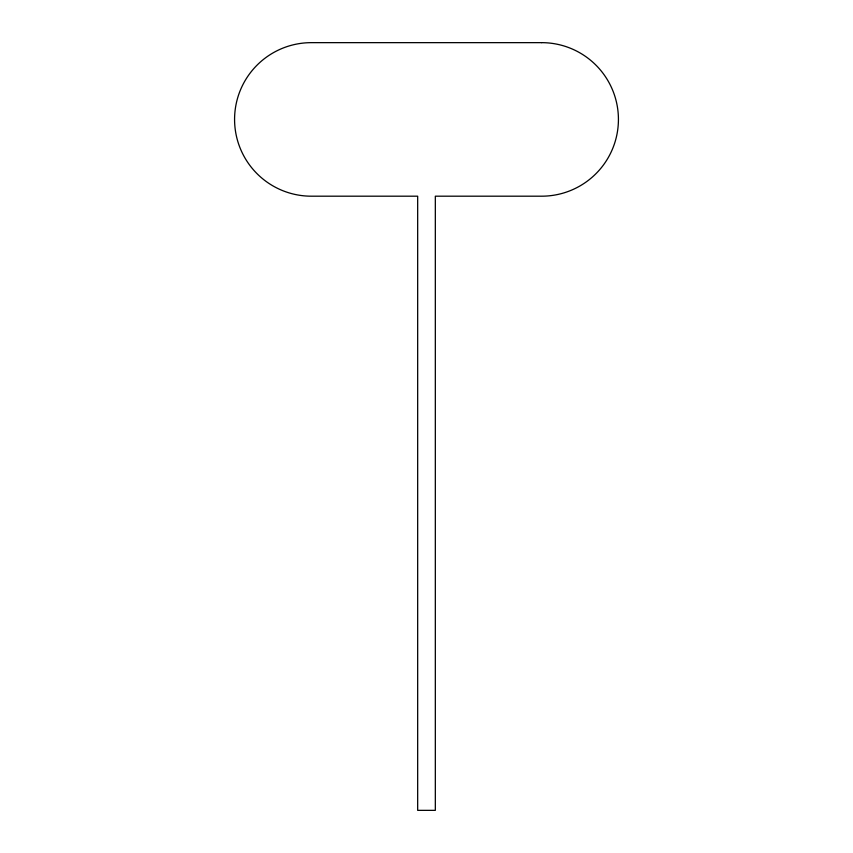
<?xml version="1.0" encoding="UTF-8"?>
<svg xmlns="http://www.w3.org/2000/svg" width="853" height="853" viewBox="0 0 853 853"><rect width="100%" height="100%" fill="white"/><g stroke="black" fill="none" stroke-linecap="round" stroke-linejoin="round"><path stroke-width="1.28" d="M541.655 42.65L311.345 42.65A76.77 76.77 0 0 0 234.575 119.42A76.77 76.77 0 0 0 311.345 196.19L417.671 196.19L417.671 810.35L435.329 810.35L435.329 196.19L541.655 196.19A76.77 76.77 0 0 0 618.425 119.42A76.77 76.77 0 0 0 541.655 42.65"/></g></svg>
